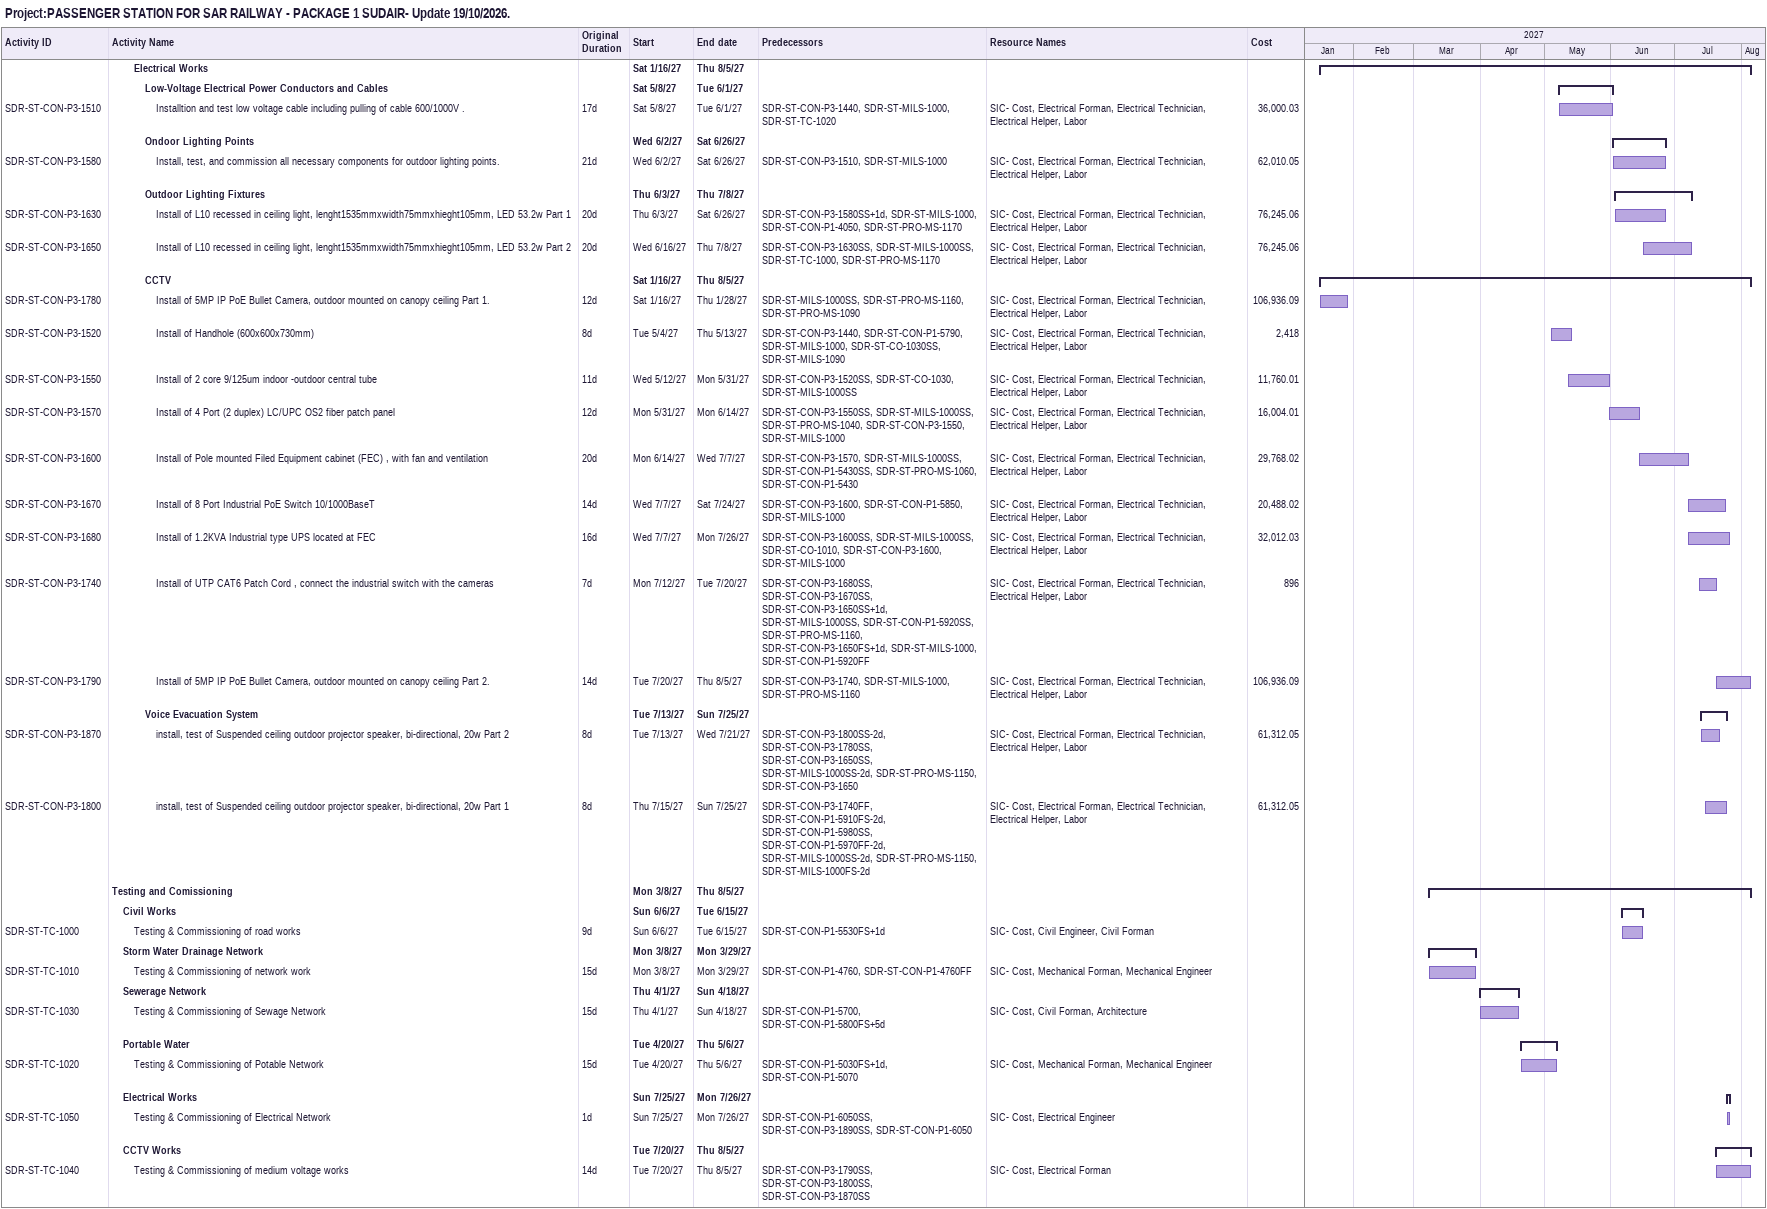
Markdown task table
Project:PASSENGER STATION FOR SAR RAILWAY - PACKAGE 1 SUDAIR- Update 19/10/2026.

| ID | Level | Task | Original duration | Start | Finish | Predecessors | Resources | Cost |
|---|---|---|---|---|---|---|---|---|
|  | 3 | **Electrical Works** |  | 2027-01-16 | 2027-08-05 |  |  |  |
|  | 4 | **Low-Voltage Electrical Power Conductors and Cables** |  | 2027-05-08 | 2027-06-01 |  |  |  |
| SDR-ST-CON-P3-1510 | 5 | Installtion and test low voltage cable including pulling of cable 600/1000V . | 17d | 2027-05-08 | 2027-06-01 | SDR-ST-CON-P3-1440, SDR-ST-MILS-1000, SDR-ST-TC-1020 | SIC- Cost, Electrical Forman, Electrical Technician, Electrical Helper, Labor | 36000.03 |
|  | 4 | **Ondoor Lighting Points** |  | 2027-06-02 | 2027-06-26 |  |  |  |
| SDR-ST-CON-P3-1580 | 5 | Install, test, and commission all necessary components for outdoor lighting points. | 21d | 2027-06-02 | 2027-06-26 | SDR-ST-CON-P3-1510, SDR-ST-MILS-1000 | SIC- Cost, Electrical Forman, Electrical Technician, Electrical Helper, Labor | 62010.05 |
|  | 4 | **Outdoor Lighting Fixtures** |  | 2027-06-03 | 2027-07-08 |  |  |  |
| SDR-ST-CON-P3-1630 | 5 | Install of L10 recessed in ceiling light, lenght1535mmxwidth75mmxhieght105mm, LED 53.2w Part 1 | 20d | 2027-06-03 | 2027-06-26 | SDR-ST-CON-P3-1580SS+1d, SDR-ST-MILS-1000, SDR-ST-CON-P1-4050, SDR-ST-PRO-MS-1170 | SIC- Cost, Electrical Forman, Electrical Technician, Electrical Helper, Labor | 76245.06 |
| SDR-ST-CON-P3-1650 | 5 | Install of L10 recessed in ceiling light, lenght1535mmxwidth75mmxhieght105mm, LED 53.2w Part 2 | 20d | 2027-06-16 | 2027-07-08 | SDR-ST-CON-P3-1630SS, SDR-ST-MILS-1000SS, SDR-ST-TC-1000, SDR-ST-PRO-MS-1170 | SIC- Cost, Electrical Forman, Electrical Technician, Electrical Helper, Labor | 76245.06 |
|  | 4 | **CCTV** |  | 2027-01-16 | 2027-08-05 |  |  |  |
| SDR-ST-CON-P3-1780 | 5 | Install of 5MP IP PoE Bullet Camera, outdoor mounted on canopy ceiling Part 1. | 12d | 2027-01-16 | 2027-01-28 | SDR-ST-MILS-1000SS, SDR-ST-PRO-MS-1160, SDR-ST-PRO-MS-1090 | SIC- Cost, Electrical Forman, Electrical Technician, Electrical Helper, Labor | 106936.09 |
| SDR-ST-CON-P3-1520 | 5 | Install of Handhole (600x600x730mm) | 8d | 2027-05-04 | 2027-05-13 | SDR-ST-CON-P3-1440, SDR-ST-CON-P1-5790, SDR-ST-MILS-1000, SDR-ST-CO-1030SS, SDR-ST-MILS-1090 | SIC- Cost, Electrical Forman, Electrical Technician, Electrical Helper, Labor | 2418 |
| SDR-ST-CON-P3-1550 | 5 | Install of 2 core 9/125um indoor -outdoor central tube | 11d | 2027-05-12 | 2027-05-31 | SDR-ST-CON-P3-1520SS, SDR-ST-CO-1030, SDR-ST-MILS-1000SS | SIC- Cost, Electrical Forman, Electrical Technician, Electrical Helper, Labor | 11760.01 |
| SDR-ST-CON-P3-1570 | 5 | Install of 4 Port (2 duplex) LC/UPC OS2 fiber patch panel | 12d | 2027-05-31 | 2027-06-14 | SDR-ST-CON-P3-1550SS, SDR-ST-MILS-1000SS, SDR-ST-PRO-MS-1040, SDR-ST-CON-P3-1550, SDR-ST-MILS-1000 | SIC- Cost, Electrical Forman, Electrical Technician, Electrical Helper, Labor | 16004.01 |
| SDR-ST-CON-P3-1600 | 5 | Install of Pole mounted Filed Equipment cabinet (FEC) , with fan and ventilation | 20d | 2027-06-14 | 2027-07-07 | SDR-ST-CON-P3-1570, SDR-ST-MILS-1000SS, SDR-ST-CON-P1-5430SS, SDR-ST-PRO-MS-1060, SDR-ST-CON-P1-5430 | SIC- Cost, Electrical Forman, Electrical Technician, Electrical Helper, Labor | 29768.02 |
| SDR-ST-CON-P3-1670 | 5 | Install of 8 Port Industrial PoE Switch 10/1000BaseT | 14d | 2027-07-07 | 2027-07-24 | SDR-ST-CON-P3-1600, SDR-ST-CON-P1-5850, SDR-ST-MILS-1000 | SIC- Cost, Electrical Forman, Electrical Technician, Electrical Helper, Labor | 20488.02 |
| SDR-ST-CON-P3-1680 | 5 | Install of 1.2KVA Industrial type UPS located at FEC | 16d | 2027-07-07 | 2027-07-26 | SDR-ST-CON-P3-1600SS, SDR-ST-MILS-1000SS, SDR-ST-CO-1010, SDR-ST-CON-P3-1600, SDR-ST-MILS-1000 | SIC- Cost, Electrical Forman, Electrical Technician, Electrical Helper, Labor | 32012.03 |
| SDR-ST-CON-P3-1740 | 5 | Install of UTP CAT6 Patch Cord , connect the industrial switch with the cameras | 7d | 2027-07-12 | 2027-07-20 | SDR-ST-CON-P3-1680SS, SDR-ST-CON-P3-1670SS, SDR-ST-CON-P3-1650SS+1d, SDR-ST-MILS-1000SS, SDR-ST-CON-P1-5920SS, SDR-ST-PRO-MS-1160, SDR-ST-CON-P3-1650FS+1d, SDR-ST-MILS-1000, SDR-ST-CON-P1-5920FF | SIC- Cost, Electrical Forman, Electrical Technician, Electrical Helper, Labor | 896 |
| SDR-ST-CON-P3-1790 | 5 | Install of 5MP IP PoE Bullet Camera, outdoor mounted on canopy ceiling Part 2. | 14d | 2027-07-20 | 2027-08-05 | SDR-ST-CON-P3-1740, SDR-ST-MILS-1000, SDR-ST-PRO-MS-1160 | SIC- Cost, Electrical Forman, Electrical Technician, Electrical Helper, Labor | 106936.09 |
|  | 4 | **Voice Evacuation System** |  | 2027-07-13 | 2027-07-25 |  |  |  |
| SDR-ST-CON-P3-1870 | 5 | install, test of Suspended ceiling outdoor projector speaker, bi-directional, 20w Part 2 | 8d | 2027-07-13 | 2027-07-21 | SDR-ST-CON-P3-1800SS-2d, SDR-ST-CON-P3-1780SS, SDR-ST-CON-P3-1650SS, SDR-ST-MILS-1000SS-2d, SDR-ST-PRO-MS-1150, SDR-ST-CON-P3-1650 | SIC- Cost, Electrical Forman, Electrical Technician, Electrical Helper, Labor | 61312.05 |
| SDR-ST-CON-P3-1800 | 5 | install, test of Suspended ceiling outdoor projector speaker, bi-directional, 20w Part 1 | 8d | 2027-07-15 | 2027-07-25 | SDR-ST-CON-P3-1740FF, SDR-ST-CON-P1-5910FS-2d, SDR-ST-CON-P1-5980SS, SDR-ST-CON-P1-5970FF-2d, SDR-ST-MILS-1000SS-2d, SDR-ST-PRO-MS-1150, SDR-ST-MILS-1000FS-2d | SIC- Cost, Electrical Forman, Electrical Technician, Electrical Helper, Labor | 61312.05 |
|  | 1 | **Testing and Comissioning** |  | 2027-03-08 | 2027-08-05 |  |  |  |
|  | 2 | **Civil Works** |  | 2027-06-06 | 2027-06-15 |  |  |  |
| SDR-ST-TC-1000 | 3 | Testing & Commissioning of road works | 9d | 2027-06-06 | 2027-06-15 | SDR-ST-CON-P1-5530FS+1d | SIC- Cost, Civil Engineer, Civil Forman |  |
|  | 2 | **Storm Water Drainage Network** |  | 2027-03-08 | 2027-03-29 |  |  |  |
| SDR-ST-TC-1010 | 3 | Testing & Commissioning of network work | 15d | 2027-03-08 | 2027-03-29 | SDR-ST-CON-P1-4760, SDR-ST-CON-P1-4760FF | SIC- Cost, Mechanical Forman, Mechanical Engineer |  |
|  | 2 | **Sewerage Network** |  | 2027-04-01 | 2027-04-18 |  |  |  |
| SDR-ST-TC-1030 | 3 | Testing & Commissioning of Sewage Network | 15d | 2027-04-01 | 2027-04-18 | SDR-ST-CON-P1-5700, SDR-ST-CON-P1-5800FS+5d | SIC- Cost, Civil Forman, Architecture |  |
|  | 2 | **Portable Water** |  | 2027-04-20 | 2027-05-06 |  |  |  |
| SDR-ST-TC-1020 | 3 | Testing & Commissioning of Potable Network | 15d | 2027-04-20 | 2027-05-06 | SDR-ST-CON-P1-5030FS+1d, SDR-ST-CON-P1-5070 | SIC- Cost, Mechanical Forman, Mechanical Engineer |  |
|  | 2 | **Electrical Works** |  | 2027-07-25 | 2027-07-26 |  |  |  |
| SDR-ST-TC-1050 | 3 | Testing & Commissioning of Electrical Network | 1d | 2027-07-25 | 2027-07-26 | SDR-ST-CON-P1-6050SS, SDR-ST-CON-P3-1890SS, SDR-ST-CON-P1-6050 | SIC- Cost, Electrical Engineer |  |
|  | 2 | **CCTV Works** |  | 2027-07-20 | 2027-08-05 |  |  |  |
| SDR-ST-TC-1040 | 3 | Testing & Commissioning of medium voltage works | 14d | 2027-07-20 | 2027-08-05 | SDR-ST-CON-P3-1790SS, SDR-ST-CON-P3-1800SS, SDR-ST-CON-P3-1870SS | SIC- Cost, Electrical Forman |  |
